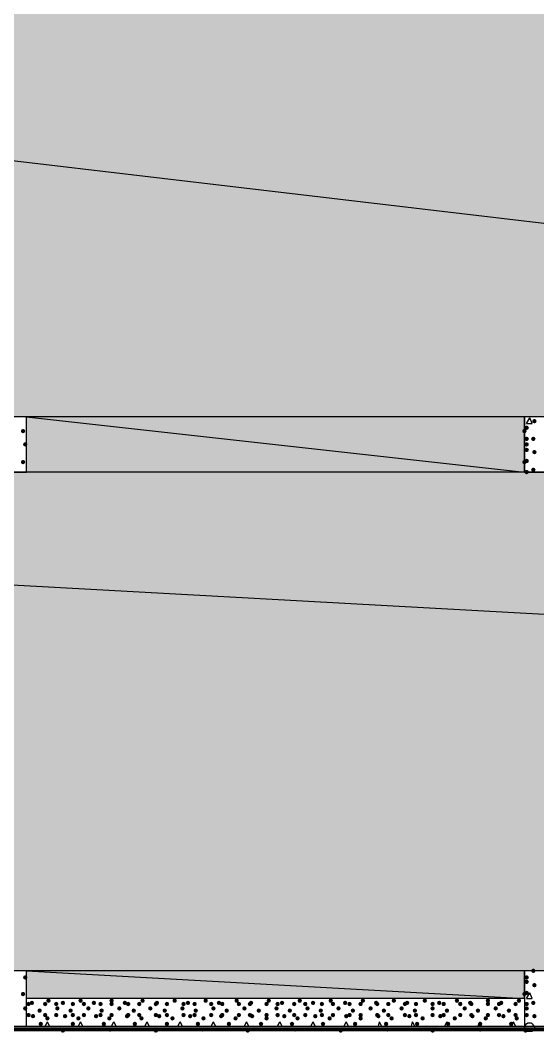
# Model space of a CAD drawing. Header units: millimetres. Extents: x 0 to 420, y 0 to 297.
# Drawn here: x 110.98 to 130.77, y 99.99 to 138.75 of the extents above; entities that cross this region are included whole.
import ezdxf

# ---------------------------------------------------------------- set-up
doc = ezdxf.new("R2010")
doc.units = ezdxf.units.MM
doc.layers.get('0').update_dxf_attribs({"linetype": 'CONTINUOUS'})

msp = doc.modelspace()

# ---------------------------------------------------------------- hatches: boundary and pattern name
at = {"true_color": 0x000008}
h = msp.add_hatch(color=0, dxfattribs=at)
h.paths.add_polyline_path([(193.844333, 142.621), (32.469667, 142.621), (193.844333, 123.571)], flags=0)
h.paths.add_polyline_path([(32.469667, 142.621), (193.844333, 123.571), (32.469667, 123.571)], flags=0)
h = msp.add_hatch(color=0, dxfattribs=at)
h.paths.add_polyline_path([(130.259667, 123.571), (111.209667, 123.571), (130.259667, 121.454333)], flags=0)
h.paths.add_polyline_path([(111.209667, 123.571), (130.259667, 121.454333), (111.209667, 121.454333)], flags=0)
at = {"true_color": 0x000007}
for points in [[(130.725333, 123.401667), (130.700463, 123.341871), (130.640667, 123.317), (130.580871, 123.341871), (130.556, 123.401667), (130.580871, 123.461462), (130.640667, 123.486333), (130.700462, 123.461463)], [(111.167333, 123.020667), (111.142463, 122.960871), (111.082667, 122.936), (111.022871, 122.960871), (110.998, 123.020667), (111.022871, 123.080462), (111.082667, 123.105333), (111.142462, 123.080463)], [(130.344333, 123.020667), (130.319462, 122.960871), (130.259667, 122.936), (130.199871, 122.960871), (130.175, 123.020667), (130.199871, 123.080462), (130.259667, 123.105333), (130.319462, 123.080463)], [(130.429, 123.147667), (130.404129, 123.087871), (130.344333, 123.063), (130.284538, 123.087871), (130.259667, 123.147667), (130.284537, 123.207462), (130.344333, 123.232333), (130.404129, 123.207463)], [(111.252, 122.512667), (111.227129, 122.452871), (111.167333, 122.428), (111.107538, 122.452871), (111.082667, 122.512667), (111.107537, 122.572462), (111.167333, 122.597333), (111.227129, 122.572463)], [(130.429, 122.724333), (130.404129, 122.664537), (130.344333, 122.639667), (130.284538, 122.664537), (130.259667, 122.724333), (130.284537, 122.784129), (130.344333, 122.809), (130.404129, 122.784129)], [(130.429, 122.512667), (130.404129, 122.452871), (130.344333, 122.428), (130.284538, 122.452871), (130.259667, 122.512667), (130.284537, 122.572462), (130.344333, 122.597333), (130.404129, 122.572463)], [(130.683, 122.724333), (130.658129, 122.664537), (130.598333, 122.639667), (130.538537, 122.664537), (130.513667, 122.724333), (130.538537, 122.784129), (130.598333, 122.809), (130.658129, 122.784129)], [(130.429, 122.301), (130.404129, 122.241204), (130.344333, 122.216333), (130.284538, 122.241204), (130.259667, 122.301), (130.284537, 122.360796), (130.344333, 122.385667), (130.404129, 122.360796)], [(130.725333, 122.216333), (130.700463, 122.156537), (130.640667, 122.131667), (130.580871, 122.156537), (130.556, 122.216333), (130.580871, 122.276129), (130.640667, 122.301), (130.700462, 122.276129)], [(111.167333, 121.835333), (111.142463, 121.775538), (111.082667, 121.750667), (111.022871, 121.775538), (110.998, 121.835333), (111.022871, 121.895129), (111.082667, 121.92), (111.142462, 121.895129)], [(130.344333, 121.835333), (130.319462, 121.775538), (130.259667, 121.750667), (130.199871, 121.775538), (130.175, 121.835333), (130.199871, 121.895129), (130.259667, 121.92), (130.319462, 121.895129)], [(130.429, 121.877667), (130.404129, 121.817871), (130.344333, 121.793), (130.284538, 121.817871), (130.259667, 121.877667), (130.284537, 121.937462), (130.344333, 121.962333), (130.404129, 121.937463)], [(130.429, 121.454333), (130.404129, 121.394537), (130.344333, 121.369667), (130.284538, 121.394537), (130.259667, 121.454333), (130.284537, 121.514129), (130.344333, 121.539), (130.404129, 121.514129)], [(130.683, 121.539), (130.658129, 121.479204), (130.598333, 121.454333), (130.538537, 121.479204), (130.513667, 121.539), (130.538537, 121.598796), (130.598333, 121.623667), (130.658129, 121.598796)], [(130.683, 102.362), (130.658129, 102.302204), (130.598333, 102.277333), (130.538537, 102.302204), (130.513667, 102.362), (130.538537, 102.421796), (130.598333, 102.446667), (130.658129, 102.421796)], [(111.252, 102.108), (111.227129, 102.048204), (111.167333, 102.023333), (111.107538, 102.048204), (111.082667, 102.108), (111.107537, 102.167796), (111.167333, 102.192667), (111.227129, 102.167796)], [(130.429, 102.108), (130.404129, 102.048204), (130.344333, 102.023333), (130.284538, 102.048204), (130.259667, 102.108), (130.284537, 102.167796), (130.344333, 102.192667), (130.404129, 102.167796)], [(130.429, 101.938667), (130.404129, 101.878871), (130.344333, 101.854), (130.284538, 101.878871), (130.259667, 101.938667), (130.284537, 101.998462), (130.344333, 102.023333), (130.404129, 101.998463)], [(111.167333, 101.473), (111.142463, 101.413204), (111.082667, 101.388333), (111.022871, 101.413204), (110.998, 101.473), (111.022871, 101.532796), (111.082667, 101.557667), (111.142462, 101.532796)], [(130.344333, 101.473), (130.319462, 101.413204), (130.259667, 101.388333), (130.199871, 101.413204), (130.175, 101.473), (130.199871, 101.532796), (130.259667, 101.557667), (130.319462, 101.532796)], [(130.429, 101.515333), (130.404129, 101.455537), (130.344333, 101.430667), (130.284538, 101.455537), (130.259667, 101.515333), (130.284537, 101.575129), (130.344333, 101.6), (130.404129, 101.575129)], [(130.725333, 101.811667), (130.700463, 101.751871), (130.640667, 101.727), (130.580871, 101.751871), (130.556, 101.811667), (130.580871, 101.871462), (130.640667, 101.896333), (130.700462, 101.871463)], [(130.429, 101.092), (130.404129, 101.032204), (130.344333, 101.007333), (130.284538, 101.032204), (130.259667, 101.092), (130.284537, 101.151796), (130.344333, 101.176667), (130.404129, 101.151796)], [(130.683, 101.134333), (130.658129, 101.074537), (130.598333, 101.049667), (130.538537, 101.074537), (130.513667, 101.134333), (130.538537, 101.194129), (130.598333, 101.219), (130.658129, 101.194129)], [(111.252, 100.922667), (111.227129, 100.862871), (111.167333, 100.838), (111.107538, 100.862871), (111.082667, 100.922667), (111.107537, 100.982462), (111.167333, 101.007333), (111.227129, 100.982463)], [(130.429, 100.922667), (130.404129, 100.862871), (130.344333, 100.838), (130.284538, 100.862871), (130.259667, 100.922667), (130.284537, 100.982462), (130.344333, 101.007333), (130.404129, 100.982463)], [(130.429, 100.668667), (130.404129, 100.608871), (130.344333, 100.584), (130.284538, 100.608871), (130.259667, 100.668667), (130.284537, 100.728462), (130.344333, 100.753333), (130.404129, 100.728463)], [(130.725333, 100.626333), (130.700463, 100.566537), (130.640667, 100.541667), (130.580871, 100.566537), (130.556, 100.626333), (130.580871, 100.686129), (130.640667, 100.711), (130.700462, 100.686129)]]:
    msp.add_hatch(color=0, dxfattribs=at).paths.add_polyline_path(points, flags=0)
at = {"true_color": 0x000008}
h = msp.add_hatch(color=0, dxfattribs=at)
h.paths.add_polyline_path([(378.544667, 121.454333), (32.469667, 121.454333), (378.544667, 102.362)], flags=0)
h.paths.add_polyline_path([(32.469667, 121.454333), (378.544667, 102.362), (32.469667, 102.362)], flags=0)
h = msp.add_hatch(color=0, dxfattribs=at)
h.paths.add_polyline_path([(130.259667, 102.362), (111.209667, 102.362), (130.259667, 101.303667)], flags=0)
h.paths.add_polyline_path([(111.209667, 102.362), (130.259667, 101.303667), (111.209667, 101.303667)], flags=0)
for points in [[(111.379, 101.092), (111.354129, 101.032204), (111.294333, 101.007333), (111.234538, 101.032204), (111.209667, 101.092), (111.234537, 101.151796), (111.294333, 101.176667), (111.354129, 101.151796)], [(111.506, 101.134333), (111.481129, 101.074537), (111.421333, 101.049667), (111.361537, 101.074537), (111.336667, 101.134333), (111.361537, 101.194129), (111.421333, 101.219), (111.481129, 101.194129)], [(112.014, 101.092), (111.989129, 101.032204), (111.929333, 101.007333), (111.869538, 101.032204), (111.844667, 101.092), (111.869537, 101.151796), (111.929333, 101.176667), (111.989129, 101.151796)], [(112.141, 101.219), (112.116129, 101.159204), (112.056333, 101.134333), (111.996537, 101.159204), (111.971667, 101.219), (111.996537, 101.278796), (112.056333, 101.303667), (112.116129, 101.278796)], [(112.437333, 101.092), (112.412463, 101.032204), (112.352667, 101.007333), (112.292871, 101.032204), (112.268, 101.092), (112.292871, 101.151796), (112.352667, 101.176667), (112.412462, 101.151796)], [(112.691333, 101.134333), (112.666462, 101.074537), (112.606667, 101.049667), (112.546871, 101.074537), (112.522, 101.134333), (112.546871, 101.194129), (112.606667, 101.219), (112.666462, 101.194129)], [(113.072333, 101.092), (113.047463, 101.032204), (112.987667, 101.007333), (112.927871, 101.032204), (112.903, 101.092), (112.927871, 101.151796), (112.987667, 101.176667), (113.047462, 101.151796)], [(113.368667, 101.219), (113.343796, 101.159204), (113.284, 101.134333), (113.224204, 101.159204), (113.199333, 101.219), (113.224204, 101.278796), (113.284, 101.303667), (113.343796, 101.278796)], [(113.495667, 101.092), (113.470796, 101.032204), (113.411, 101.007333), (113.351204, 101.032204), (113.326333, 101.092), (113.351204, 101.151796), (113.411, 101.176667), (113.470796, 101.151796)], [(113.876667, 101.134333), (113.851796, 101.074537), (113.792, 101.049667), (113.732204, 101.074537), (113.707333, 101.134333), (113.732204, 101.194129), (113.792, 101.219), (113.851796, 101.194129)], [(114.130667, 101.092), (114.105796, 101.032204), (114.046, 101.007333), (113.986204, 101.032204), (113.961333, 101.092), (113.986204, 101.151796), (114.046, 101.176667), (114.105796, 101.151796)], [(114.554, 101.219), (114.529129, 101.159204), (114.469333, 101.134333), (114.409538, 101.159204), (114.384667, 101.219), (114.409537, 101.278796), (114.469333, 101.303667), (114.529129, 101.278796)], [(114.554, 101.092), (114.529129, 101.032204), (114.469333, 101.007333), (114.409538, 101.032204), (114.384667, 101.092), (114.409537, 101.151796), (114.469333, 101.176667), (114.529129, 101.151796)], [(115.062, 101.134333), (115.037129, 101.074537), (114.977333, 101.049667), (114.917538, 101.074537), (114.892667, 101.134333), (114.917537, 101.194129), (114.977333, 101.219), (115.037129, 101.194129)], [(115.189, 101.092), (115.164129, 101.032204), (115.104333, 101.007333), (115.044538, 101.032204), (115.019667, 101.092), (115.044537, 101.151796), (115.104333, 101.176667), (115.164129, 101.151796)], [(115.612333, 101.092), (115.587463, 101.032204), (115.527667, 101.007333), (115.467871, 101.032204), (115.443, 101.092), (115.467871, 101.151796), (115.527667, 101.176667), (115.587462, 101.151796)], [(115.739333, 101.219), (115.714462, 101.159204), (115.654667, 101.134333), (115.594871, 101.159204), (115.57, 101.219), (115.594871, 101.278796), (115.654667, 101.303667), (115.714462, 101.278796)], [(116.247333, 101.092), (116.222463, 101.032204), (116.162667, 101.007333), (116.102871, 101.032204), (116.078, 101.092), (116.102871, 101.151796), (116.162667, 101.176667), (116.222462, 101.151796)], [(116.289667, 101.134333), (116.264796, 101.074537), (116.205, 101.049667), (116.145204, 101.074537), (116.120333, 101.134333), (116.145204, 101.194129), (116.205, 101.219), (116.264796, 101.194129)], [(116.670667, 101.092), (116.645796, 101.032204), (116.586, 101.007333), (116.526204, 101.032204), (116.501333, 101.092), (116.526204, 101.151796), (116.586, 101.176667), (116.645796, 101.151796)], [(116.967, 101.219), (116.942129, 101.159204), (116.882333, 101.134333), (116.822538, 101.159204), (116.797667, 101.219), (116.822537, 101.278796), (116.882333, 101.303667), (116.942129, 101.278796)], [(117.305667, 101.092), (117.280796, 101.032204), (117.221, 101.007333), (117.161204, 101.032204), (117.136333, 101.092), (117.161204, 101.151796), (117.221, 101.176667), (117.280796, 101.151796)], [(117.475, 101.134333), (117.450129, 101.074537), (117.390333, 101.049667), (117.330538, 101.074537), (117.305667, 101.134333), (117.330537, 101.194129), (117.390333, 101.219), (117.450129, 101.194129)], [(117.729, 101.092), (117.704129, 101.032204), (117.644333, 101.007333), (117.584538, 101.032204), (117.559667, 101.092), (117.584537, 101.151796), (117.644333, 101.176667), (117.704129, 101.151796)], [(118.152333, 101.219), (118.127463, 101.159204), (118.067667, 101.134333), (118.007871, 101.159204), (117.983, 101.219), (118.007871, 101.278796), (118.067667, 101.303667), (118.127462, 101.278796)], [(118.364, 101.092), (118.339129, 101.032204), (118.279333, 101.007333), (118.219538, 101.032204), (118.194667, 101.092), (118.219537, 101.151796), (118.279333, 101.176667), (118.339129, 101.151796)], [(118.660333, 101.134333), (118.635463, 101.074537), (118.575667, 101.049667), (118.515871, 101.074537), (118.491, 101.134333), (118.515871, 101.194129), (118.575667, 101.219), (118.635462, 101.194129)], [(118.787333, 101.092), (118.762463, 101.032204), (118.702667, 101.007333), (118.642871, 101.032204), (118.618, 101.092), (118.642871, 101.151796), (118.702667, 101.176667), (118.762462, 101.151796)], [(119.337667, 101.219), (119.312796, 101.159204), (119.253, 101.134333), (119.193204, 101.159204), (119.168333, 101.219), (119.193204, 101.278796), (119.253, 101.303667), (119.312796, 101.278796)], [(119.422333, 101.092), (119.397463, 101.032204), (119.337667, 101.007333), (119.277871, 101.032204), (119.253, 101.092), (119.277871, 101.151796), (119.337667, 101.176667), (119.397462, 101.151796)], [(119.845667, 101.092), (119.820796, 101.032204), (119.761, 101.007333), (119.701204, 101.032204), (119.676333, 101.092), (119.701204, 101.151796), (119.761, 101.176667), (119.820796, 101.151796)], [(119.888, 101.134333), (119.863129, 101.074537), (119.803333, 101.049667), (119.743537, 101.074537), (119.718667, 101.134333), (119.743537, 101.194129), (119.803333, 101.219), (119.863129, 101.194129)], [(120.480667, 101.092), (120.455796, 101.032204), (120.396, 101.007333), (120.336204, 101.032204), (120.311333, 101.092), (120.336204, 101.151796), (120.396, 101.176667), (120.455796, 101.151796)], [(120.565333, 101.219), (120.540463, 101.159204), (120.480667, 101.134333), (120.420871, 101.159204), (120.396, 101.219), (120.420871, 101.278796), (120.480667, 101.303667), (120.540462, 101.278796)], [(120.904, 101.092), (120.879129, 101.032204), (120.819333, 101.007333), (120.759538, 101.032204), (120.734667, 101.092), (120.759537, 101.151796), (120.819333, 101.176667), (120.879129, 101.151796)], [(121.073333, 101.134333), (121.048463, 101.074537), (120.988667, 101.049667), (120.928871, 101.074537), (120.904, 101.134333), (120.928871, 101.194129), (120.988667, 101.219), (121.048462, 101.194129)], [(121.539, 101.092), (121.514129, 101.032204), (121.454333, 101.007333), (121.394538, 101.032204), (121.369667, 101.092), (121.394537, 101.151796), (121.454333, 101.176667), (121.514129, 101.151796)], [(121.750667, 101.219), (121.725796, 101.159204), (121.666, 101.134333), (121.606204, 101.159204), (121.581333, 101.219), (121.606204, 101.278796), (121.666, 101.303667), (121.725796, 101.278796)], [(121.962333, 101.092), (121.937463, 101.032204), (121.877667, 101.007333), (121.817871, 101.032204), (121.793, 101.092), (121.817871, 101.151796), (121.877667, 101.176667), (121.937462, 101.151796)], [(122.258667, 101.134333), (122.233796, 101.074537), (122.174, 101.049667), (122.114204, 101.074537), (122.089333, 101.134333), (122.114204, 101.194129), (122.174, 101.219), (122.233796, 101.194129)], [(122.597333, 101.092), (122.572463, 101.032204), (122.512667, 101.007333), (122.452871, 101.032204), (122.428, 101.092), (122.452871, 101.151796), (122.512667, 101.176667), (122.572462, 101.151796)], [(122.936, 101.219), (122.911129, 101.159204), (122.851333, 101.134333), (122.791537, 101.159204), (122.766667, 101.219), (122.791537, 101.278796), (122.851333, 101.303667), (122.911129, 101.278796)], [(123.020667, 101.092), (122.995796, 101.032204), (122.936, 101.007333), (122.876204, 101.032204), (122.851333, 101.092), (122.876204, 101.151796), (122.936, 101.176667), (122.995796, 101.151796)], [(123.486333, 101.134333), (123.461463, 101.074537), (123.401667, 101.049667), (123.341871, 101.074537), (123.317, 101.134333), (123.341871, 101.194129), (123.401667, 101.219), (123.461462, 101.194129)], [(123.655667, 101.092), (123.630796, 101.032204), (123.571, 101.007333), (123.511204, 101.032204), (123.486333, 101.092), (123.511204, 101.151796), (123.571, 101.176667), (123.630796, 101.151796)], [(124.079, 101.092), (124.054129, 101.032204), (123.994333, 101.007333), (123.934538, 101.032204), (123.909667, 101.092), (123.934537, 101.151796), (123.994333, 101.176667), (124.054129, 101.151796)], [(124.163667, 101.219), (124.138796, 101.159204), (124.079, 101.134333), (124.019204, 101.159204), (123.994333, 101.219), (124.019204, 101.278796), (124.079, 101.303667), (124.138796, 101.278796)], [(124.671667, 101.134333), (124.646796, 101.074537), (124.587, 101.049667), (124.527204, 101.074537), (124.502333, 101.134333), (124.527204, 101.194129), (124.587, 101.219), (124.646796, 101.194129)], [(124.714, 101.092), (124.689129, 101.032204), (124.629333, 101.007333), (124.569538, 101.032204), (124.544667, 101.092), (124.569537, 101.151796), (124.629333, 101.176667), (124.689129, 101.151796)], [(125.137333, 101.092), (125.112463, 101.032204), (125.052667, 101.007333), (124.992871, 101.032204), (124.968, 101.092), (124.992871, 101.151796), (125.052667, 101.176667), (125.112462, 101.151796)], [(125.349, 101.219), (125.324129, 101.159204), (125.264333, 101.134333), (125.204538, 101.159204), (125.179667, 101.219), (125.204537, 101.278796), (125.264333, 101.303667), (125.324129, 101.278796)], [(125.772333, 101.092), (125.747463, 101.032204), (125.687667, 101.007333), (125.627871, 101.032204), (125.603, 101.092), (125.627871, 101.151796), (125.687667, 101.176667), (125.747462, 101.151796)], [(125.857, 101.134333), (125.832129, 101.074537), (125.772333, 101.049667), (125.712538, 101.074537), (125.687667, 101.134333), (125.712537, 101.194129), (125.772333, 101.219), (125.832129, 101.194129)], [(126.195667, 101.092), (126.170796, 101.032204), (126.111, 101.007333), (126.051204, 101.032204), (126.026333, 101.092), (126.051204, 101.151796), (126.111, 101.176667), (126.170796, 101.151796)], [(126.534333, 101.219), (126.509462, 101.159204), (126.449667, 101.134333), (126.389871, 101.159204), (126.365, 101.219), (126.389871, 101.278796), (126.449667, 101.303667), (126.509462, 101.278796)], [(126.830667, 101.092), (126.805796, 101.032204), (126.746, 101.007333), (126.686204, 101.032204), (126.661333, 101.092), (126.686204, 101.151796), (126.746, 101.176667), (126.805796, 101.151796)], [(127.084667, 101.134333), (127.059796, 101.074537), (127, 101.049667), (126.940204, 101.074537), (126.915333, 101.134333), (126.940204, 101.194129), (127, 101.219), (127.059796, 101.194129)], [(127.254, 101.092), (127.229129, 101.032204), (127.169333, 101.007333), (127.109538, 101.032204), (127.084667, 101.092), (127.109537, 101.151796), (127.169333, 101.176667), (127.229129, 101.151796)], [(127.762, 101.219), (127.737129, 101.159204), (127.677333, 101.134333), (127.617538, 101.159204), (127.592667, 101.219), (127.617537, 101.278796), (127.677333, 101.303667), (127.737129, 101.278796)], [(127.889, 101.092), (127.864129, 101.032204), (127.804333, 101.007333), (127.744538, 101.032204), (127.719667, 101.092), (127.744537, 101.151796), (127.804333, 101.176667), (127.864129, 101.151796)], [(128.27, 101.134333), (128.245129, 101.074537), (128.185333, 101.049667), (128.125538, 101.074537), (128.100667, 101.134333), (128.125537, 101.194129), (128.185333, 101.219), (128.245129, 101.194129)], [(128.312333, 101.092), (128.287463, 101.032204), (128.227667, 101.007333), (128.167871, 101.032204), (128.143, 101.092), (128.167871, 101.151796), (128.227667, 101.176667), (128.287462, 101.151796)], [(128.947333, 101.219), (128.922463, 101.159204), (128.862667, 101.134333), (128.802871, 101.159204), (128.778, 101.219), (128.802871, 101.278796), (128.862667, 101.303667), (128.922462, 101.278796)], [(128.947333, 101.092), (128.922463, 101.032204), (128.862667, 101.007333), (128.802871, 101.032204), (128.778, 101.092), (128.802871, 101.151796), (128.862667, 101.176667), (128.922462, 101.151796)], [(129.370667, 101.092), (129.345796, 101.032204), (129.286, 101.007333), (129.226204, 101.032204), (129.201333, 101.092), (129.226204, 101.151796), (129.286, 101.176667), (129.345796, 101.151796)], [(129.455333, 101.134333), (129.430463, 101.074537), (129.370667, 101.049667), (129.310871, 101.074537), (129.286, 101.134333), (129.310871, 101.194129), (129.370667, 101.219), (129.430462, 101.194129)], [(130.005667, 101.092), (129.980796, 101.032204), (129.921, 101.007333), (129.861204, 101.032204), (129.836333, 101.092), (129.861204, 101.151796), (129.921, 101.176667), (129.980796, 101.151796)], [(130.132667, 101.219), (130.107796, 101.159204), (130.048, 101.134333), (129.988204, 101.159204), (129.963333, 101.219), (129.988204, 101.278796), (130.048, 101.303667), (130.107796, 101.278796)], [(111.802333, 100.838), (111.777463, 100.778204), (111.717667, 100.753333), (111.657871, 100.778204), (111.633, 100.838), (111.657871, 100.897796), (111.717667, 100.922667), (111.777462, 100.897796)], [(112.479667, 100.922667), (112.454796, 100.862871), (112.395, 100.838), (112.335204, 100.862871), (112.310333, 100.922667), (112.335204, 100.982462), (112.395, 101.007333), (112.454796, 100.982463)], [(112.987667, 100.838), (112.962796, 100.778204), (112.903, 100.753333), (112.843204, 100.778204), (112.818333, 100.838), (112.843204, 100.897796), (112.903, 100.922667), (112.962796, 100.897796)], [(113.665, 100.922667), (113.640129, 100.862871), (113.580333, 100.838), (113.520538, 100.862871), (113.495667, 100.922667), (113.520537, 100.982462), (113.580333, 101.007333), (113.640129, 100.982463)], [(114.173, 100.838), (114.148129, 100.778204), (114.088333, 100.753333), (114.028538, 100.778204), (114.003667, 100.838), (114.028537, 100.897796), (114.088333, 100.922667), (114.148129, 100.897796)], [(114.850333, 100.922667), (114.825463, 100.862871), (114.765667, 100.838), (114.705871, 100.862871), (114.681, 100.922667), (114.705871, 100.982462), (114.765667, 101.007333), (114.825462, 100.982463)], [(115.400667, 100.838), (115.375796, 100.778204), (115.316, 100.753333), (115.256204, 100.778204), (115.231333, 100.838), (115.256204, 100.897796), (115.316, 100.922667), (115.375796, 100.897796)], [(116.035667, 100.922667), (116.010796, 100.862871), (115.951, 100.838), (115.891204, 100.862871), (115.866333, 100.922667), (115.891204, 100.982462), (115.951, 101.007333), (116.010796, 100.982463)], [(116.586, 100.838), (116.561129, 100.778204), (116.501333, 100.753333), (116.441537, 100.778204), (116.416667, 100.838), (116.441537, 100.897796), (116.501333, 100.922667), (116.561129, 100.897796)], [(117.263333, 100.922667), (117.238463, 100.862871), (117.178667, 100.838), (117.118871, 100.862871), (117.094, 100.922667), (117.118871, 100.982462), (117.178667, 101.007333), (117.238462, 100.982463)], [(117.771333, 100.838), (117.746462, 100.778204), (117.686667, 100.753333), (117.626871, 100.778204), (117.602, 100.838), (117.626871, 100.897796), (117.686667, 100.922667), (117.746462, 100.897796)], [(118.448667, 100.922667), (118.423796, 100.862871), (118.364, 100.838), (118.304204, 100.862871), (118.279333, 100.922667), (118.304204, 100.982462), (118.364, 101.007333), (118.423796, 100.982463)], [(118.956667, 100.838), (118.931796, 100.778204), (118.872, 100.753333), (118.812204, 100.778204), (118.787333, 100.838), (118.812204, 100.897796), (118.872, 100.922667), (118.931796, 100.897796)], [(119.634, 100.922667), (119.609129, 100.862871), (119.549333, 100.838), (119.489538, 100.862871), (119.464667, 100.922667), (119.489537, 100.982462), (119.549333, 101.007333), (119.609129, 100.982463)], [(120.184333, 100.838), (120.159462, 100.778204), (120.099667, 100.753333), (120.039871, 100.778204), (120.015, 100.838), (120.039871, 100.897796), (120.099667, 100.922667), (120.159462, 100.897796)], [(120.861667, 100.922667), (120.836796, 100.862871), (120.777, 100.838), (120.717204, 100.862871), (120.692333, 100.922667), (120.717204, 100.982462), (120.777, 101.007333), (120.836796, 100.982463)], [(121.369667, 100.838), (121.344796, 100.778204), (121.285, 100.753333), (121.225204, 100.778204), (121.200333, 100.838), (121.225204, 100.897796), (121.285, 100.922667), (121.344796, 100.897796)], [(122.047, 100.922667), (122.022129, 100.862871), (121.962333, 100.838), (121.902538, 100.862871), (121.877667, 100.922667), (121.902537, 100.982462), (121.962333, 101.007333), (122.022129, 100.982463)], [(122.555, 100.838), (122.530129, 100.778204), (122.470333, 100.753333), (122.410538, 100.778204), (122.385667, 100.838), (122.410537, 100.897796), (122.470333, 100.922667), (122.530129, 100.897796)], [(123.232333, 100.922667), (123.207463, 100.862871), (123.147667, 100.838), (123.087871, 100.862871), (123.063, 100.922667), (123.087871, 100.982462), (123.147667, 101.007333), (123.207462, 100.982463)], [(123.782667, 100.838), (123.757796, 100.778204), (123.698, 100.753333), (123.638204, 100.778204), (123.613333, 100.838), (123.638204, 100.897796), (123.698, 100.922667), (123.757796, 100.897796)], [(124.46, 100.922667), (124.435129, 100.862871), (124.375333, 100.838), (124.315538, 100.862871), (124.290667, 100.922667), (124.315537, 100.982462), (124.375333, 101.007333), (124.435129, 100.982463)], [(124.968, 100.838), (124.943129, 100.778204), (124.883333, 100.753333), (124.823537, 100.778204), (124.798667, 100.838), (124.823537, 100.897796), (124.883333, 100.922667), (124.943129, 100.897796)], [(125.645333, 100.922667), (125.620463, 100.862871), (125.560667, 100.838), (125.500871, 100.862871), (125.476, 100.922667), (125.500871, 100.982462), (125.560667, 101.007333), (125.620462, 100.982463)], [(126.153333, 100.838), (126.128463, 100.778204), (126.068667, 100.753333), (126.008871, 100.778204), (125.984, 100.838), (126.008871, 100.897796), (126.068667, 100.922667), (126.128462, 100.897796)], [(126.830667, 100.922667), (126.805796, 100.862871), (126.746, 100.838), (126.686204, 100.862871), (126.661333, 100.922667), (126.686204, 100.982462), (126.746, 101.007333), (126.805796, 100.982463)], [(127.381, 100.838), (127.356129, 100.778204), (127.296333, 100.753333), (127.236537, 100.778204), (127.211667, 100.838), (127.236537, 100.897796), (127.296333, 100.922667), (127.356129, 100.897796)], [(128.058333, 100.922667), (128.033463, 100.862871), (127.973667, 100.838), (127.913871, 100.862871), (127.889, 100.922667), (127.913871, 100.982462), (127.973667, 101.007333), (128.033462, 100.982463)], [(128.566333, 100.838), (128.541462, 100.778204), (128.481667, 100.753333), (128.421871, 100.778204), (128.397, 100.838), (128.421871, 100.897796), (128.481667, 100.922667), (128.541462, 100.897796)], [(129.243667, 100.922667), (129.218796, 100.862871), (129.159, 100.838), (129.099204, 100.862871), (129.074333, 100.922667), (129.099204, 100.982462), (129.159, 101.007333), (129.218796, 100.982463)], [(129.751667, 100.838), (129.726796, 100.778204), (129.667, 100.753333), (129.607204, 100.778204), (129.582333, 100.838), (129.607204, 100.897796), (129.667, 100.922667), (129.726796, 100.897796)], [(111.379, 100.668667), (111.354129, 100.608871), (111.294333, 100.584), (111.234538, 100.608871), (111.209667, 100.668667), (111.234537, 100.728462), (111.294333, 100.753333), (111.354129, 100.728463)], [(111.548333, 100.626333), (111.523463, 100.566537), (111.463667, 100.541667), (111.403871, 100.566537), (111.379, 100.626333), (111.403871, 100.686129), (111.463667, 100.711), (111.523462, 100.686129)], [(111.844667, 100.33), (111.819796, 100.270204), (111.76, 100.245333), (111.700204, 100.270204), (111.675333, 100.33), (111.700204, 100.389796), (111.76, 100.414667), (111.819796, 100.389796)], [(112.014, 100.668667), (111.989129, 100.608871), (111.929333, 100.584), (111.869538, 100.608871), (111.844667, 100.668667), (111.869537, 100.728462), (111.929333, 100.753333), (111.989129, 100.728463)], [(112.098667, 100.541667), (112.073796, 100.481871), (112.014, 100.457), (111.954204, 100.481871), (111.929333, 100.541667), (111.954204, 100.601462), (112.014, 100.626333), (112.073796, 100.601463)], [(112.437333, 100.668667), (112.412463, 100.608871), (112.352667, 100.584), (112.292871, 100.608871), (112.268, 100.668667), (112.292871, 100.728462), (112.352667, 100.753333), (112.412462, 100.728463)], [(112.776, 100.626333), (112.751129, 100.566537), (112.691333, 100.541667), (112.631537, 100.566537), (112.606667, 100.626333), (112.631537, 100.686129), (112.691333, 100.711), (112.751129, 100.686129)], [(113.072333, 100.668667), (113.047463, 100.608871), (112.987667, 100.584), (112.927871, 100.608871), (112.903, 100.668667), (112.927871, 100.728462), (112.987667, 100.753333), (113.047462, 100.728463)], [(113.072333, 100.33), (113.047463, 100.270204), (112.987667, 100.245333), (112.927871, 100.270204), (112.903, 100.33), (112.927871, 100.389796), (112.987667, 100.414667), (113.047462, 100.389796)], [(113.284, 100.541667), (113.259129, 100.481871), (113.199333, 100.457), (113.139538, 100.481871), (113.114667, 100.541667), (113.139537, 100.601462), (113.199333, 100.626333), (113.259129, 100.601463)], [(113.495667, 100.668667), (113.470796, 100.608871), (113.411, 100.584), (113.351204, 100.608871), (113.326333, 100.668667), (113.351204, 100.728462), (113.411, 100.753333), (113.470796, 100.728463)], [(113.961333, 100.626333), (113.936462, 100.566537), (113.876667, 100.541667), (113.816871, 100.566537), (113.792, 100.626333), (113.816871, 100.686129), (113.876667, 100.711), (113.936462, 100.686129)], [(114.130667, 100.668667), (114.105796, 100.608871), (114.046, 100.584), (113.986204, 100.608871), (113.961333, 100.668667), (113.986204, 100.728462), (114.046, 100.753333), (114.105796, 100.728463)], [(114.257667, 100.33), (114.232796, 100.270204), (114.173, 100.245333), (114.113204, 100.270204), (114.088333, 100.33), (114.113204, 100.389796), (114.173, 100.414667), (114.232796, 100.389796)], [(114.469333, 100.541667), (114.444462, 100.481871), (114.384667, 100.457), (114.324871, 100.481871), (114.3, 100.541667), (114.324871, 100.601462), (114.384667, 100.626333), (114.444462, 100.601463)], [(114.554, 100.668667), (114.529129, 100.608871), (114.469333, 100.584), (114.409538, 100.608871), (114.384667, 100.668667), (114.409537, 100.728462), (114.469333, 100.753333), (114.529129, 100.728463)], [(115.146667, 100.626333), (115.121796, 100.566537), (115.062, 100.541667), (115.002204, 100.566537), (114.977333, 100.626333), (115.002204, 100.686129), (115.062, 100.711), (115.121796, 100.686129)], [(115.189, 100.668667), (115.164129, 100.608871), (115.104333, 100.584), (115.044538, 100.608871), (115.019667, 100.668667), (115.044537, 100.728462), (115.104333, 100.753333), (115.164129, 100.728463)], [(115.443, 100.33), (115.418129, 100.270204), (115.358333, 100.245333), (115.298537, 100.270204), (115.273667, 100.33), (115.298537, 100.389796), (115.358333, 100.414667), (115.418129, 100.389796)], [(115.612333, 100.668667), (115.587463, 100.608871), (115.527667, 100.584), (115.467871, 100.608871), (115.443, 100.668667), (115.467871, 100.728462), (115.527667, 100.753333), (115.587462, 100.728463)], [(115.697, 100.541667), (115.672129, 100.481871), (115.612333, 100.457), (115.552538, 100.481871), (115.527667, 100.541667), (115.552537, 100.601462), (115.612333, 100.626333), (115.672129, 100.601463)], [(116.247333, 100.668667), (116.222463, 100.608871), (116.162667, 100.584), (116.102871, 100.608871), (116.078, 100.668667), (116.102871, 100.728462), (116.162667, 100.753333), (116.222462, 100.728463)], [(116.374333, 100.626333), (116.349462, 100.566537), (116.289667, 100.541667), (116.229871, 100.566537), (116.205, 100.626333), (116.229871, 100.686129), (116.289667, 100.711), (116.349462, 100.686129)], [(116.670667, 100.668667), (116.645796, 100.608871), (116.586, 100.584), (116.526204, 100.608871), (116.501333, 100.668667), (116.526204, 100.728462), (116.586, 100.753333), (116.645796, 100.728463)], [(116.670667, 100.33), (116.645796, 100.270204), (116.586, 100.245333), (116.526204, 100.270204), (116.501333, 100.33), (116.526204, 100.389796), (116.586, 100.414667), (116.645796, 100.389796)], [(116.882333, 100.541667), (116.857463, 100.481871), (116.797667, 100.457), (116.737871, 100.481871), (116.713, 100.541667), (116.737871, 100.601462), (116.797667, 100.626333), (116.857462, 100.601463)], [(117.305667, 100.668667), (117.280796, 100.608871), (117.221, 100.584), (117.161204, 100.608871), (117.136333, 100.668667), (117.161204, 100.728462), (117.221, 100.753333), (117.280796, 100.728463)], [(117.559667, 100.626333), (117.534796, 100.566537), (117.475, 100.541667), (117.415204, 100.566537), (117.390333, 100.626333), (117.415204, 100.686129), (117.475, 100.711), (117.534796, 100.686129)], [(117.729, 100.668667), (117.704129, 100.608871), (117.644333, 100.584), (117.584538, 100.608871), (117.559667, 100.668667), (117.584537, 100.728462), (117.644333, 100.753333), (117.704129, 100.728463)], [(117.856, 100.33), (117.831129, 100.270204), (117.771333, 100.245333), (117.711537, 100.270204), (117.686667, 100.33), (117.711537, 100.389796), (117.771333, 100.414667), (117.831129, 100.389796)], [(118.067667, 100.541667), (118.042796, 100.481871), (117.983, 100.457), (117.923204, 100.481871), (117.898333, 100.541667), (117.923204, 100.601462), (117.983, 100.626333), (118.042796, 100.601463)], [(118.364, 100.668667), (118.339129, 100.608871), (118.279333, 100.584), (118.219538, 100.608871), (118.194667, 100.668667), (118.219537, 100.728462), (118.279333, 100.753333), (118.339129, 100.728463)], [(118.745, 100.626333), (118.720129, 100.566537), (118.660333, 100.541667), (118.600538, 100.566537), (118.575667, 100.626333), (118.600537, 100.686129), (118.660333, 100.711), (118.720129, 100.686129)], [(118.787333, 100.668667), (118.762463, 100.608871), (118.702667, 100.584), (118.642871, 100.608871), (118.618, 100.668667), (118.642871, 100.728462), (118.702667, 100.753333), (118.762462, 100.728463)], [(119.041333, 100.33), (119.016462, 100.270204), (118.956667, 100.245333), (118.896871, 100.270204), (118.872, 100.33), (118.896871, 100.389796), (118.956667, 100.414667), (119.016462, 100.389796)], [(119.295333, 100.541667), (119.270463, 100.481871), (119.210667, 100.457), (119.150871, 100.481871), (119.126, 100.541667), (119.150871, 100.601462), (119.210667, 100.626333), (119.270462, 100.601463)], [(119.422333, 100.668667), (119.397463, 100.608871), (119.337667, 100.584), (119.277871, 100.608871), (119.253, 100.668667), (119.277871, 100.728462), (119.337667, 100.753333), (119.397462, 100.728463)], [(119.845667, 100.668667), (119.820796, 100.608871), (119.761, 100.584), (119.701204, 100.608871), (119.676333, 100.668667), (119.701204, 100.728462), (119.761, 100.753333), (119.820796, 100.728463)], [(119.930333, 100.626333), (119.905463, 100.566537), (119.845667, 100.541667), (119.785871, 100.566537), (119.761, 100.626333), (119.785871, 100.686129), (119.845667, 100.711), (119.905462, 100.686129)], [(120.269, 100.33), (120.244129, 100.270204), (120.184333, 100.245333), (120.124538, 100.270204), (120.099667, 100.33), (120.124537, 100.389796), (120.184333, 100.414667), (120.244129, 100.389796)], [(120.480667, 100.668667), (120.455796, 100.608871), (120.396, 100.584), (120.336204, 100.608871), (120.311333, 100.668667), (120.336204, 100.728462), (120.396, 100.753333), (120.455796, 100.728463)], [(120.480667, 100.541667), (120.455796, 100.481871), (120.396, 100.457), (120.336204, 100.481871), (120.311333, 100.541667), (120.336204, 100.601462), (120.396, 100.626333), (120.455796, 100.601463)], [(120.904, 100.668667), (120.879129, 100.608871), (120.819333, 100.584), (120.759538, 100.608871), (120.734667, 100.668667), (120.759537, 100.728462), (120.819333, 100.753333), (120.879129, 100.728463)], [(121.158, 100.626333), (121.133129, 100.566537), (121.073333, 100.541667), (121.013538, 100.566537), (120.988667, 100.626333), (121.013537, 100.686129), (121.073333, 100.711), (121.133129, 100.686129)], [(121.454333, 100.33), (121.429462, 100.270204), (121.369667, 100.245333), (121.309871, 100.270204), (121.285, 100.33), (121.309871, 100.389796), (121.369667, 100.414667), (121.429462, 100.389796)], [(121.539, 100.668667), (121.514129, 100.608871), (121.454333, 100.584), (121.394538, 100.608871), (121.369667, 100.668667), (121.394537, 100.728462), (121.454333, 100.753333), (121.514129, 100.728463)], [(121.666, 100.541667), (121.641129, 100.481871), (121.581333, 100.457), (121.521537, 100.481871), (121.496667, 100.541667), (121.521537, 100.601462), (121.581333, 100.626333), (121.641129, 100.601463)], [(121.962333, 100.668667), (121.937463, 100.608871), (121.877667, 100.584), (121.817871, 100.608871), (121.793, 100.668667), (121.817871, 100.728462), (121.877667, 100.753333), (121.937462, 100.728463)], [(122.343333, 100.626333), (122.318463, 100.566537), (122.258667, 100.541667), (122.198871, 100.566537), (122.174, 100.626333), (122.198871, 100.686129), (122.258667, 100.711), (122.318462, 100.686129)], [(122.597333, 100.668667), (122.572463, 100.608871), (122.512667, 100.584), (122.452871, 100.608871), (122.428, 100.668667), (122.452871, 100.728462), (122.512667, 100.753333), (122.572462, 100.728463)], [(122.639667, 100.33), (122.614796, 100.270204), (122.555, 100.245333), (122.495204, 100.270204), (122.470333, 100.33), (122.495204, 100.389796), (122.555, 100.414667), (122.614796, 100.389796)], [(122.893667, 100.541667), (122.868796, 100.481871), (122.809, 100.457), (122.749204, 100.481871), (122.724333, 100.541667), (122.749204, 100.601462), (122.809, 100.626333), (122.868796, 100.601463)], [(123.020667, 100.668667), (122.995796, 100.608871), (122.936, 100.584), (122.876204, 100.608871), (122.851333, 100.668667), (122.876204, 100.728462), (122.936, 100.753333), (122.995796, 100.728463)], [(123.528667, 100.626333), (123.503796, 100.566537), (123.444, 100.541667), (123.384204, 100.566537), (123.359333, 100.626333), (123.384204, 100.686129), (123.444, 100.711), (123.503796, 100.686129)], [(123.655667, 100.668667), (123.630796, 100.608871), (123.571, 100.584), (123.511204, 100.608871), (123.486333, 100.668667), (123.511204, 100.728462), (123.571, 100.753333), (123.630796, 100.728463)], [(123.867333, 100.33), (123.842463, 100.270204), (123.782667, 100.245333), (123.722871, 100.270204), (123.698, 100.33), (123.722871, 100.389796), (123.782667, 100.414667), (123.842462, 100.389796)], [(124.079, 100.668667), (124.054129, 100.608871), (123.994333, 100.584), (123.934538, 100.608871), (123.909667, 100.668667), (123.934537, 100.728462), (123.994333, 100.753333), (124.054129, 100.728463)], [(124.079, 100.541667), (124.054129, 100.481871), (123.994333, 100.457), (123.934538, 100.481871), (123.909667, 100.541667), (123.934537, 100.601462), (123.994333, 100.626333), (124.054129, 100.601463)], [(124.714, 100.668667), (124.689129, 100.608871), (124.629333, 100.584), (124.569538, 100.608871), (124.544667, 100.668667), (124.569537, 100.728462), (124.629333, 100.753333), (124.689129, 100.728463)], [(124.756333, 100.626333), (124.731462, 100.566537), (124.671667, 100.541667), (124.611871, 100.566537), (124.587, 100.626333), (124.611871, 100.686129), (124.671667, 100.711), (124.731462, 100.686129)], [(125.052667, 100.33), (125.027796, 100.270204), (124.968, 100.245333), (124.908204, 100.270204), (124.883333, 100.33), (124.908204, 100.389796), (124.968, 100.414667), (125.027796, 100.389796)], [(125.137333, 100.668667), (125.112463, 100.608871), (125.052667, 100.584), (124.992871, 100.608871), (124.968, 100.668667), (124.992871, 100.728462), (125.052667, 100.753333), (125.112462, 100.728463)], [(125.264333, 100.541667), (125.239462, 100.481871), (125.179667, 100.457), (125.119871, 100.481871), (125.095, 100.541667), (125.119871, 100.601462), (125.179667, 100.626333), (125.239462, 100.601463)], [(125.772333, 100.668667), (125.747463, 100.608871), (125.687667, 100.584), (125.627871, 100.608871), (125.603, 100.668667), (125.627871, 100.728462), (125.687667, 100.753333), (125.747462, 100.728463)], [(125.941667, 100.626333), (125.916796, 100.566537), (125.857, 100.541667), (125.797204, 100.566537), (125.772333, 100.626333), (125.797204, 100.686129), (125.857, 100.711), (125.916796, 100.686129)], [(126.195667, 100.668667), (126.170796, 100.608871), (126.111, 100.584), (126.051204, 100.608871), (126.026333, 100.668667), (126.051204, 100.728462), (126.111, 100.753333), (126.170796, 100.728463)], [(126.238, 100.33), (126.213129, 100.270204), (126.153333, 100.245333), (126.093538, 100.270204), (126.068667, 100.33), (126.093537, 100.389796), (126.153333, 100.414667), (126.213129, 100.389796)], [(126.449667, 100.541667), (126.424796, 100.481871), (126.365, 100.457), (126.305204, 100.481871), (126.280333, 100.541667), (126.305204, 100.601462), (126.365, 100.626333), (126.424796, 100.601463)], [(126.830667, 100.668667), (126.805796, 100.608871), (126.746, 100.584), (126.686204, 100.608871), (126.661333, 100.668667), (126.686204, 100.728462), (126.746, 100.753333), (126.805796, 100.728463)], [(127.127, 100.626333), (127.102129, 100.566537), (127.042333, 100.541667), (126.982538, 100.566537), (126.957667, 100.626333), (126.982537, 100.686129), (127.042333, 100.711), (127.102129, 100.686129)], [(127.254, 100.668667), (127.229129, 100.608871), (127.169333, 100.584), (127.109538, 100.608871), (127.084667, 100.668667), (127.109537, 100.728462), (127.169333, 100.753333), (127.229129, 100.728463)], [(127.423333, 100.33), (127.398463, 100.270204), (127.338667, 100.245333), (127.278871, 100.270204), (127.254, 100.33), (127.278871, 100.389796), (127.338667, 100.414667), (127.398462, 100.389796)], [(127.677333, 100.541667), (127.652463, 100.481871), (127.592667, 100.457), (127.532871, 100.481871), (127.508, 100.541667), (127.532871, 100.601462), (127.592667, 100.626333), (127.652462, 100.601463)], [(127.889, 100.668667), (127.864129, 100.608871), (127.804333, 100.584), (127.744538, 100.608871), (127.719667, 100.668667), (127.744537, 100.728462), (127.804333, 100.753333), (127.864129, 100.728463)], [(128.312333, 100.668667), (128.287463, 100.608871), (128.227667, 100.584), (128.167871, 100.608871), (128.143, 100.668667), (128.167871, 100.728462), (128.227667, 100.753333), (128.287462, 100.728463)], [(128.354667, 100.626333), (128.329796, 100.566537), (128.27, 100.541667), (128.210204, 100.566537), (128.185333, 100.626333), (128.210204, 100.686129), (128.27, 100.711), (128.329796, 100.686129)], [(128.651, 100.33), (128.626129, 100.270204), (128.566333, 100.245333), (128.506537, 100.270204), (128.481667, 100.33), (128.506537, 100.389796), (128.566333, 100.414667), (128.626129, 100.389796)], [(128.862667, 100.541667), (128.837796, 100.481871), (128.778, 100.457), (128.718204, 100.481871), (128.693333, 100.541667), (128.718204, 100.601462), (128.778, 100.626333), (128.837796, 100.601463)], [(128.947333, 100.668667), (128.922463, 100.608871), (128.862667, 100.584), (128.802871, 100.608871), (128.778, 100.668667), (128.802871, 100.728462), (128.862667, 100.753333), (128.922462, 100.728463)], [(129.370667, 100.668667), (129.345796, 100.608871), (129.286, 100.584), (129.226204, 100.608871), (129.201333, 100.668667), (129.226204, 100.728462), (129.286, 100.753333), (129.345796, 100.728463)], [(129.54, 100.626333), (129.515129, 100.566537), (129.455333, 100.541667), (129.395537, 100.566537), (129.370667, 100.626333), (129.395537, 100.686129), (129.455333, 100.711), (129.515129, 100.686129)], [(129.836333, 100.33), (129.811463, 100.270204), (129.751667, 100.245333), (129.691871, 100.270204), (129.667, 100.33), (129.691871, 100.389796), (129.751667, 100.414667), (129.811462, 100.389796)], [(130.005667, 100.668667), (129.980796, 100.608871), (129.921, 100.584), (129.861204, 100.608871), (129.836333, 100.668667), (129.861204, 100.728462), (129.921, 100.753333), (129.980796, 100.728463)], [(130.048, 100.541667), (130.023129, 100.481871), (129.963333, 100.457), (129.903538, 100.481871), (129.878667, 100.541667), (129.903537, 100.601462), (129.963333, 100.626333), (130.023129, 100.601463)]]:
    msp.add_hatch(color=0, dxfattribs=at).paths.add_polyline_path(points, flags=0)
at = {"true_color": 0x000007}
h = msp.add_hatch(color=0, dxfattribs=at)
h.paths.add_polyline_path([(379.73, 100.160667), (31.284333, 100.160667), (379.73, 100.118333)], flags=0)
h.paths.add_polyline_path([(31.284333, 100.160667), (379.73, 100.118333), (31.284333, 100.118333)], flags=0)
at = {"true_color": 0x0000fe}
for points in [[(112.691333, 100.076), (112.666462, 100.016204), (112.606667, 99.991333), (112.546871, 100.016204), (112.522, 100.076), (112.546871, 100.135796), (112.606667, 100.160667), (112.666462, 100.135796)], [(112.733667, 100.118333), (112.708796, 100.058538), (112.649, 100.033667), (112.589204, 100.058538), (112.564333, 100.118333), (112.589204, 100.178129), (112.649, 100.203), (112.708796, 100.178129)], [(114.469333, 100.118333), (114.444462, 100.058538), (114.384667, 100.033667), (114.324871, 100.058538), (114.3, 100.118333), (114.324871, 100.178129), (114.384667, 100.203), (114.444462, 100.178129)], [(114.511667, 100.118333), (114.486796, 100.058538), (114.427, 100.033667), (114.367204, 100.058538), (114.342333, 100.118333), (114.367204, 100.178129), (114.427, 100.203), (114.486796, 100.178129)], [(116.247333, 100.118333), (116.222463, 100.058538), (116.162667, 100.033667), (116.102871, 100.058538), (116.078, 100.118333), (116.102871, 100.178129), (116.162667, 100.203), (116.222462, 100.178129)], [(116.247333, 100.076), (116.222463, 100.016204), (116.162667, 99.991333), (116.102871, 100.016204), (116.078, 100.076), (116.102871, 100.135796), (116.162667, 100.160667), (116.222462, 100.135796)], [(118.025333, 100.118333), (118.000463, 100.058538), (117.940667, 100.033667), (117.880871, 100.058538), (117.856, 100.118333), (117.880871, 100.178129), (117.940667, 100.203), (118.000462, 100.178129)], [(118.025333, 100.118333), (118.000463, 100.058538), (117.940667, 100.033667), (117.880871, 100.058538), (117.856, 100.118333), (117.880871, 100.178129), (117.940667, 100.203), (118.000462, 100.178129)], [(119.761, 100.076), (119.736129, 100.016204), (119.676333, 99.991333), (119.616537, 100.016204), (119.591667, 100.076), (119.616537, 100.135796), (119.676333, 100.160667), (119.736129, 100.135796)], [(119.803333, 100.118333), (119.778463, 100.058538), (119.718667, 100.033667), (119.658871, 100.058538), (119.634, 100.118333), (119.658871, 100.178129), (119.718667, 100.203), (119.778462, 100.178129)], [(121.581333, 100.118333), (121.556462, 100.058538), (121.496667, 100.033667), (121.436871, 100.058538), (121.412, 100.118333), (121.436871, 100.178129), (121.496667, 100.203), (121.556462, 100.178129)], [(121.581333, 100.118333), (121.556462, 100.058538), (121.496667, 100.033667), (121.436871, 100.058538), (121.412, 100.118333), (121.436871, 100.178129), (121.496667, 100.203), (121.556462, 100.178129)], [(123.317, 100.076), (123.292129, 100.016204), (123.232333, 99.991333), (123.172538, 100.016204), (123.147667, 100.076), (123.172537, 100.135796), (123.232333, 100.160667), (123.292129, 100.135796)], [(123.359333, 100.118333), (123.334462, 100.058538), (123.274667, 100.033667), (123.214871, 100.058538), (123.19, 100.118333), (123.214871, 100.178129), (123.274667, 100.203), (123.334462, 100.178129)], [(125.095, 100.118333), (125.070129, 100.058538), (125.010333, 100.033667), (124.950538, 100.058538), (124.925667, 100.118333), (124.950537, 100.178129), (125.010333, 100.203), (125.070129, 100.178129)], [(125.095, 100.118333), (125.070129, 100.058538), (125.010333, 100.033667), (124.950538, 100.058538), (124.925667, 100.118333), (124.950537, 100.178129), (125.010333, 100.203), (125.070129, 100.178129)], [(126.830667, 100.076), (126.805796, 100.016204), (126.746, 99.991333), (126.686204, 100.016204), (126.661333, 100.076), (126.686204, 100.135796), (126.746, 100.160667), (126.805796, 100.135796)], [(126.873, 100.118333), (126.848129, 100.058538), (126.788333, 100.033667), (126.728537, 100.058538), (126.703667, 100.118333), (126.728537, 100.178129), (126.788333, 100.203), (126.848129, 100.178129)], [(128.651, 100.118333), (128.626129, 100.058538), (128.566333, 100.033667), (128.506537, 100.058538), (128.481667, 100.118333), (128.506537, 100.178129), (128.566333, 100.203), (128.626129, 100.178129)], [(128.651, 100.118333), (128.626129, 100.058538), (128.566333, 100.033667), (128.506537, 100.058538), (128.481667, 100.118333), (128.506537, 100.178129), (128.566333, 100.203), (128.626129, 100.178129)], [(130.386667, 100.076), (130.361796, 100.016204), (130.302, 99.991333), (130.242204, 100.016204), (130.217333, 100.076), (130.242204, 100.135796), (130.302, 100.160667), (130.361796, 100.135796)], [(130.429, 100.118333), (130.404129, 100.058538), (130.344333, 100.033667), (130.284538, 100.058538), (130.259667, 100.118333), (130.284537, 100.178129), (130.344333, 100.203), (130.404129, 100.178129)]]:
    msp.add_hatch(color=0, dxfattribs=at).paths.add_polyline_path(points, flags=0)

# ---------------------------------------------------------------- linework, layer by layer
at = {"color": 0, "true_color": 0x000008}
for points in [[(193.844333, 142.621), (32.469667, 142.621), (193.844333, 123.571)], [(32.469667, 142.621), (193.844333, 123.571), (32.469667, 123.571)], [(130.259667, 123.571), (111.209667, 123.571), (130.259667, 121.454333)], [(111.209667, 123.571), (130.259667, 121.454333), (111.209667, 121.454333)], [(378.544667, 121.454333), (32.469667, 121.454333), (378.544667, 102.362)], [(32.469667, 121.454333), (378.544667, 102.362), (32.469667, 102.362)], [(130.259667, 102.362), (111.209667, 102.362), (130.259667, 101.303667)], [(111.209667, 102.362), (130.259667, 101.303667), (111.209667, 101.303667)]]:
    msp.add_lwpolyline(points, close=True, dxfattribs=at)
at = {"color": 0, "true_color": 0x000007}
for points in [[(109.093, 123.571), (109.093, 121.454333), (111.209667, 121.454333), (111.209667, 123.571)], [(130.259667, 123.571), (130.259667, 121.454333), (132.376333, 121.454333), (132.376333, 123.571)], [(109.093, 102.362), (109.093, 100.245333), (111.209667, 100.245333), (111.209667, 102.362)], [(130.259667, 102.362), (130.259667, 100.245333), (132.376333, 100.245333), (132.376333, 102.362)], [(379.73, 100.160667), (31.284333, 100.160667), (379.73, 100.118333)], [(31.284333, 100.160667), (379.73, 100.118333), (31.284333, 100.118333)], [(130.259667, 100.203), (130.302, 100.245333), (130.302, 100.287667), (130.344333, 100.33), (130.386667, 100.372333), (130.429, 100.372333), (130.471333, 100.372333), (130.513667, 100.372333), (130.556, 100.33), (130.598333, 100.287667), (130.640667, 100.245333), (130.640667, 100.203), (130.640667, 100.160667), (130.640667, 100.118333), (130.598333, 100.118333), (130.598333, 100.076), (130.556, 100.076), (130.556, 100.033667), (130.513667, 100.033667), (130.471333, 100.033667), (130.429, 100.033667), (130.386667, 100.033667), (130.344333, 100.033667), (130.344333, 100.076), (130.302, 100.076), (130.302, 100.118333), (130.259667, 100.160667)]]:
    msp.add_lwpolyline(points, close=True, dxfattribs=at)
for points in [[(130.344333, 123.317), (130.471333, 123.528667)], [(130.344333, 123.317), (130.556, 123.317)], [(130.556, 123.317), (130.471333, 123.528667)], [(130.259667, 101.303667), (111.209667, 101.303667)], [(130.344333, 101.303667), (130.471333, 101.515333)], [(130.344333, 101.303667), (130.556, 101.303667)], [(130.556, 101.303667), (130.471333, 101.515333)], [(379.73, 100.118333), (31.242, 100.118333), (379.73, 100.118333), (31.242, 100.076)], [(379.73, 100.118333), (31.284333, 100.118333), (31.242, 100.118333)], [(31.242, 100.076), (379.772333, 100.076), (379.772333, 100.118333)], [(379.73, 100.160667), (31.284333, 100.160667)], [(31.284333, 100.118333), (379.73, 100.118333), (31.284333, 100.118333), (379.73, 100.118333)], [(379.73, 100.118333), (31.284333, 100.118333)], [(111.209667, 100.245333), (130.259667, 100.245333)]]:
    msp.add_lwpolyline(points, dxfattribs=at)
at = {"color": 0, "true_color": 0x000008}
for points in [[(111.929333, 100.245333), (112.014, 100.414667)], [(112.098667, 100.245333), (112.014, 100.414667)], [(113.199333, 100.245333), (113.284, 100.414667)], [(113.368667, 100.245333), (113.284, 100.414667)], [(114.469333, 100.245333), (114.554, 100.414667)], [(114.638667, 100.245333), (114.554, 100.414667)], [(115.739333, 100.245333), (115.824, 100.414667)], [(115.908667, 100.245333), (115.824, 100.414667)], [(117.009333, 100.245333), (117.094, 100.414667)], [(117.178667, 100.245333), (117.094, 100.414667)], [(118.279333, 100.245333), (118.364, 100.414667)], [(118.448667, 100.245333), (118.364, 100.414667)], [(119.549333, 100.245333), (119.634, 100.414667)], [(119.718667, 100.245333), (119.634, 100.414667)], [(120.819333, 100.245333), (120.904, 100.414667)], [(120.988667, 100.245333), (120.904, 100.414667)], [(122.089333, 100.245333), (122.174, 100.414667)], [(122.258667, 100.245333), (122.174, 100.414667)], [(123.359333, 100.245333), (123.444, 100.414667)], [(123.528667, 100.245333), (123.444, 100.414667)], [(124.671667, 100.245333), (124.714, 100.414667)], [(124.798667, 100.245333), (124.714, 100.414667)], [(125.941667, 100.245333), (125.984, 100.414667)], [(126.068667, 100.245333), (125.984, 100.414667)], [(127.211667, 100.245333), (127.296333, 100.414667)], [(127.338667, 100.245333), (127.296333, 100.414667)], [(128.481667, 100.245333), (128.566333, 100.414667)], [(128.608667, 100.245333), (128.566333, 100.414667)], [(129.751667, 100.245333), (129.836333, 100.414667)], [(129.921, 100.245333), (129.836333, 100.414667)]]:
    msp.add_lwpolyline(points, dxfattribs=at)

doc.saveas('drawing.dxf')
